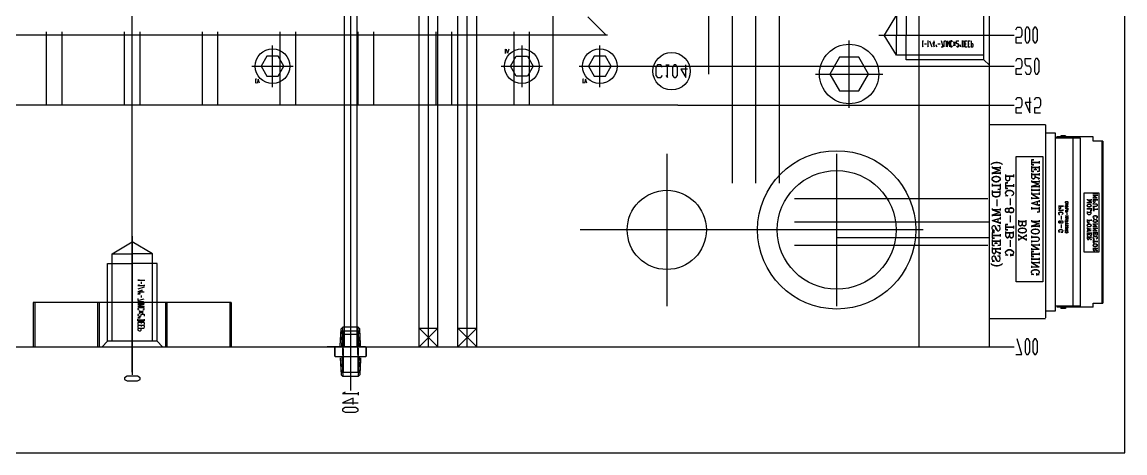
# Model space of a CAD drawing. Header units: millimetres. Extents: x -1 to 1014, y -756 to 757.
# Drawn here: x 823.9 to 1014, y 11.3 to 85.5 of the extents above; entities that cross this region are included whole.
import ezdxf

# ---------------------------------------------------------------- set-up
doc = ezdxf.new("R2010")
doc.units = ezdxf.units.MM

# ---------------------------------------------------------------- blocks, each defined once
blk = doc.blocks.new('blockName2')
for points in [[(10.0392, 11.2879), (1013.96, 11.2879), (1013.96, 756.712), (10.0392, 756.712), (10.0392, 11.2879)], [(842.887, 25.2121), (842.887, 409.935)], [(893.914, 29.578), (893.914, 405.569)], [(895.526, 29.578), (895.526, 405.569)], [(900.629, 29.578), (900.629, 405.569)], [(902.24, 29.578), (902.24, 405.569)], [(978.512, 29.578), (978.512, 405.569)], [(990.598, 29.578), (990.598, 405.569)], [(950.313, 316.271), (950.313, 57.7773)], [(954.342, 316.271), (954.342, 57.7773)], [(942.256, 76.5769), (942.256, 204.145)], [(880.486, 133.174), (880.486, 29.578)], [(892.303, 29.578), (892.303, 128.679)], [(899.017, 29.578), (899.017, 112.565)], [(946.285, 105.448), (946.285, 57.7773)], [(879.412, 103.702), (879.412, 29.578)], [(881.56, 103.702), (881.56, 29.578)], [(915.347, 88.5387), (915.347, 71.2056)], [(989.659, 87.5558), (976.23, 87.5558), (976.23, 83.291)], [(989.658, 79.0276), (989.658, 87.5545)], [(924.552, 83.2908), (921.404, 86.4393)], [(977.142, 86.7757), (974.567, 86.7757), (972.494, 83.291)], [(974.567, 86.7757), (974.567, 83.291)], [(828.116, 71.2056), (828.116, 83.8282)], [(830.802, 71.2056), (830.802, 83.8282)], [(841.544, 71.2056), (841.544, 83.8282)], [(844.23, 71.2056), (844.23, 83.8282)], [(854.973, 71.2056), (854.973, 83.8282)], [(857.658, 71.2056), (857.658, 83.8282)], [(868.401, 71.2056), (868.401, 83.8282)], [(871.086, 71.2056), (871.086, 83.8282)], [(881.829, 71.2056), (881.829, 83.8282)], [(884.515, 71.2056), (884.515, 83.8282)], [(895.257, 71.2056), (895.257, 83.8282)], [(897.943, 71.2056), (897.943, 83.8282)], [(908.686, 71.2056), (908.686, 83.8282)], [(911.371, 71.2056), (911.371, 83.8282)], [(995.137, 84.1862), (995.406, 84.6338), (995.943, 84.6338), (996.211, 84.1862), (996.211, 83.291), (995.943, 82.8434), (995.137, 82.8434), (995.137, 81.9482), (996.211, 81.9482)], [(997.017, 84.6338), (996.749, 84.1862), (996.749, 82.3958), (997.017, 81.9482), (997.286, 81.9482), (997.554, 82.3958), (997.554, 84.1862), (997.286, 84.6338), (997.017, 84.6338)], [(998.36, 84.6338), (998.091, 84.1862), (998.091, 82.3958), (998.36, 81.9482), (998.629, 81.9482), (998.897, 82.3958), (998.897, 84.1862), (998.629, 84.6338), (998.36, 84.6338)], [(924.799, 83.291), (760.975, 83.291)], [(966.427, 70.7786), (966.427, 82.3752)], [(971.542, 83.291), (992.299, 83.291)], [(977.142, 79.8064), (974.567, 79.8064), (972.494, 83.291)], [(974.567, 79.8064), (974.567, 83.291)], [(989.659, 79.0262), (976.23, 79.0262), (976.23, 83.291)], [(979.051, 81.4137), (979.14, 81.2346), (979.14, 82.3089)], [(979.051, 82.3089), (979.23, 82.3089)], [(979.409, 81.7718), (979.767, 81.7718)], [(979.946, 81.4137), (980.035, 81.2346), (980.035, 82.3089)], [(979.946, 82.3089), (980.125, 82.3089)], [(980.304, 82.3089), (980.662, 81.2346)], [(981.199, 81.9508), (980.841, 81.9508), (981.11, 81.2346), (981.11, 82.3089)], [(981.736, 81.7718), (982.094, 81.7718)], [(982.274, 81.2346), (982.632, 81.2346), (982.363, 82.3089)], [(982.811, 81.2346), (982.811, 82.1299), (982.9, 82.3089), (983.079, 82.3089), (983.169, 82.1299), (983.169, 81.2346)], [(983.348, 82.3089), (983.348, 81.2346), (983.706, 82.3089), (983.706, 81.2346)], [(984.243, 82.1299), (984.153, 82.3089), (983.974, 82.3089), (983.885, 82.1299), (983.885, 81.4137), (983.974, 81.2346), (984.153, 81.2346), (984.243, 81.4137)], [(984.78, 81.4137), (984.422, 82.1299)], [(984.422, 81.4137), (984.78, 82.1299)], [(984.78, 81.7718), (984.422, 81.7718)], [(984.601, 82.1299), (984.601, 81.4137)], [(984.959, 81.4137), (985.049, 81.2346), (985.228, 81.2346), (985.317, 81.4137), (985.317, 81.5927), (985.228, 81.7718), (985.049, 81.7718), (984.959, 81.9508), (984.959, 82.3089), (985.317, 82.3089)], [(985.854, 82.3089), (986.123, 82.3089), (986.212, 82.1299), (986.212, 81.4137), (986.123, 81.2346), (985.854, 81.2346)], [(985.944, 81.2346), (985.944, 82.3089)], [(986.392, 82.3089), (986.392, 81.2346), (986.75, 81.2346)], [(986.392, 82.3089), (986.75, 82.3089)], [(986.392, 81.7718), (986.571, 81.7718)], [(986.929, 82.3089), (986.929, 81.2346), (987.287, 81.2346)], [(986.929, 82.3089), (987.287, 82.3089)], [(986.929, 81.7718), (987.108, 81.7718)], [(987.466, 82.3089), (987.466, 81.2346), (987.734, 81.2346), (987.824, 81.4137), (987.824, 81.5927), (987.734, 81.7718), (987.466, 81.7718)], [(992.299, 83.291), (994.869, 83.291)], [(867.058, 74.3384), (867.058, 81.501)], [(907.242, 80.1691), (907.108, 80.1691)], [(907.242, 80.7286), (907.175, 80.8405), (907.175, 80.1691)], [(907.779, 80.8405), (907.578, 80.1691), (907.376, 80.8405)], [(910.028, 81.501), (910.028, 74.3384)], [(923.457, 74.3384), (923.457, 81.501)], [(981.378, 81.5927), (981.468, 81.2346)], [(981.557, 81.2346), (981.468, 81.5927)], [(985.496, 81.5927), (985.586, 81.2346)], [(985.675, 81.2346), (985.586, 81.5927)], [(868.043, 76.2143), (869.027, 77.9197), (868.043, 79.6251), (866.073, 79.6251), (865.089, 77.9197), (866.073, 76.2143), (868.043, 76.2143)], [(911.013, 79.6251), (911.998, 77.9197), (911.013, 76.2143), (909.044, 76.2143), (908.059, 77.9197), (909.044, 79.6251), (911.013, 79.6251)], [(924.441, 76.2143), (925.426, 77.9197), (924.441, 79.6251), (922.472, 79.6251), (921.487, 77.9197), (922.472, 76.2143), (924.441, 76.2143)], [(934.252, 77.7739), (933.966, 78.132), (933.393, 78.132), (933.106, 77.7739), (933.106, 76.3415), (933.393, 75.9834), (933.966, 75.9834), (934.252, 76.3415)], [(934.825, 76.3415), (935.111, 75.9834), (935.111, 78.132)], [(934.825, 78.132), (935.398, 78.132)], [(936.257, 78.132), (935.971, 77.7739), (935.971, 76.3415), (936.257, 75.9834), (936.544, 75.9834), (936.83, 76.3415), (936.83, 77.7739), (936.544, 78.132), (936.257, 78.132)], [(938.549, 77.4158), (937.403, 77.4158), (938.263, 75.9834), (938.263, 78.132)], [(968.101, 73.6777), (969.775, 76.5769), (968.101, 79.4761), (964.753, 79.4761), (963.079, 76.5769), (964.753, 73.6777), (968.101, 73.6777)], [(989.658, 79.8064), (977.142, 79.8064)], [(989.658, 79.0276), (990.598, 78.0876)], [(995.137, 78.8149), (995.406, 79.2625), (995.943, 79.2625), (996.211, 78.8149), (996.211, 77.9197), (995.943, 77.4721), (995.137, 77.4721), (995.137, 76.5769), (996.211, 76.5769)], [(996.749, 77.0245), (997.017, 76.5769), (997.554, 76.5769), (997.823, 77.0245), (997.823, 77.4721), (997.554, 77.9197), (997.017, 77.9197), (996.749, 78.3673), (996.749, 79.2625), (997.823, 79.2625)], [(998.629, 79.2625), (998.36, 78.8149), (998.36, 77.0245), (998.629, 76.5769), (998.897, 76.5769), (999.166, 77.0245), (999.166, 78.8149), (998.897, 79.2625), (998.629, 79.2625)], [(863.477, 77.9197), (870.639, 77.9197)], [(906.447, 77.9197), (913.61, 77.9197)], [(919.875, 77.9197), (927.038, 77.9197)], [(927.038, 77.9197), (994.869, 77.9197)], [(960.629, 76.5769), (972.225, 76.5769)], [(864.271, 75.6704), (864.137, 75.6704)], [(864.271, 75.1108), (864.204, 74.9989), (864.204, 75.6704)], [(864.809, 74.9989), (864.607, 75.6704), (864.406, 74.9989)], [(920.67, 75.6704), (920.536, 75.6704)], [(920.67, 75.1108), (920.603, 74.9989), (920.603, 75.6704)], [(921.207, 74.9989), (921.006, 75.6704), (920.804, 74.9989)], [(995.137, 72.1008), (995.406, 72.5484), (995.943, 72.5484), (996.211, 72.1008), (996.211, 71.2056), (995.943, 70.758), (995.137, 70.758), (995.137, 69.8628), (996.211, 69.8628)], [(997.823, 71.6532), (996.749, 71.6532), (997.554, 69.8628), (997.554, 72.5484)], [(998.36, 72.1008), (998.629, 72.5484), (999.166, 72.5484), (999.434, 72.1008), (999.434, 71.2056), (999.166, 70.758), (998.36, 70.758), (998.36, 69.8628), (999.434, 69.8628)], [(936.885, 71.2056), (748.889, 71.2056)], [(936.885, 71.2056), (994.869, 71.2056)], [(1000.28, 67.8188), (990.598, 67.8188)], [(1000.28, 67.8188), (1000.28, 34.589)], [(1001.99, 66.3776), (1000.28, 66.3776)], [(1001.99, 35.7488), (1001.99, 66.3776)], [(1006.3, 65.5249), (1001.99, 65.5249)], [(1008.46, 65.7381), (1002.25, 65.7381)], [(1002.25, 65.5249), (1002.25, 65.7381)], [(1002.89, 65.9513), (1002.89, 65.7381)], [(1003.74, 65.9513), (1002.89, 65.9513)], [(1003.74, 65.9513), (1003.74, 65.7381)], [(1005.02, 36.6015), (1005.02, 65.5249)], [(1006.3, 36.3883), (1006.3, 65.5249)], [(1008.46, 65.0133), (1008.46, 65.7381)], [(1010.16, 65.0133), (1008.46, 65.0133)], [(1009.95, 65.0133), (1009.95, 37.1131)], [(1010.16, 65.0133), (1010.16, 37.1131)], [(935.005, 62.8487), (935.005, 36.5921)], [(964.279, 62.8487), (964.279, 36.5921)], [(990.84, 60.9663), (990.968, 61.0942), (991.16, 61.2221), (991.416, 61.35), (991.736, 61.4139), (991.991, 61.4139), (992.311, 61.35), (992.567, 61.2221), (992.759, 61.0942), (992.887, 60.9663)], [(990.968, 61.0942), (991.224, 61.2221), (991.416, 61.286), (991.736, 61.35), (991.991, 61.35), (992.311, 61.286), (992.503, 61.2221), (992.759, 61.0942)], [(999.799, 62.3617), (999.799, 40.7885), (995.213, 40.7885), (995.213, 62.3617), (999.799, 62.3617)], [(997.86, 61.7156), (998.244, 61.7732), (997.86, 61.7732), (997.86, 60.9099), (998.244, 60.9099), (997.86, 60.9675)], [(997.86, 61.3703), (999.203, 61.3703)], [(997.86, 61.3128), (999.203, 61.3128)], [(999.203, 61.543), (999.203, 61.1401)], [(991.096, 60.6466), (991.096, 60.3908)], [(991.096, 60.4547), (992.439, 60.4547)], [(991.096, 60.4547), (992.439, 60.0071)], [(991.096, 60.3908), (992.247, 60.0071)], [(991.096, 59.5595), (992.439, 60.0071)], [(991.096, 59.5595), (992.439, 59.5595)], [(991.096, 59.5595), (991.096, 59.3037)], [(991.096, 59.4956), (992.439, 59.4956)], [(991.096, 58.5364), (991.16, 58.7282), (991.288, 58.8561), (991.416, 58.9201), (991.672, 58.984), (991.863, 58.984), (992.119, 58.9201), (992.247, 58.8561), (992.375, 58.7282), (992.439, 58.5364), (992.439, 58.4085), (992.375, 58.2167), (992.247, 58.0888), (992.119, 58.0249), (991.863, 57.9609), (991.672, 57.9609), (991.416, 58.0249), (991.288, 58.0888), (991.16, 58.2167), (991.096, 58.4085), (991.096, 58.5364), (991.16, 58.6643), (991.288, 58.7922), (991.416, 58.8561), (991.672, 58.9201), (991.863, 58.9201), (992.119, 58.8561), (992.247, 58.7922), (992.375, 58.6643), (992.439, 58.5364)], [(992.439, 60.6466), (992.439, 60.2629)], [(992.439, 59.7513), (992.439, 59.3037)], [(993.399, 59.2412), (993.399, 58.4739), (993.463, 58.2821), (993.527, 58.2181), (993.655, 58.1542), (993.847, 58.1542), (993.975, 58.2181), (994.039, 58.2821), (994.103, 58.4739), (994.103, 58.9855)], [(993.399, 59.0494), (994.742, 59.0494)], [(993.399, 58.9855), (994.742, 58.9855)], [(994.742, 59.2412), (994.742, 58.7936)], [(997.86, 60.6797), (997.86, 59.7589), (998.244, 59.7589), (997.86, 59.8165)], [(997.86, 60.5071), (999.203, 60.5071)], [(997.86, 60.4495), (999.203, 60.4495)], [(997.86, 59.4712), (997.86, 58.7806), (997.924, 58.608), (997.988, 58.5504), (998.116, 58.4929), (998.244, 58.4929), (998.372, 58.5504), (998.436, 58.608), (998.5, 58.7806), (998.5, 59.241)], [(997.86, 59.2986), (999.203, 59.2986)], [(997.86, 59.241), (999.203, 59.241)], [(998.244, 60.1042), (998.756, 60.1042)], [(998.5, 60.4495), (998.5, 60.1042)], [(998.5, 58.9533), (998.564, 58.8382), (998.628, 58.7806), (999.075, 58.608), (999.139, 58.5504), (999.139, 58.4929), (999.075, 58.4353)], [(999.203, 60.6797), (999.203, 59.7589), (998.82, 59.7589), (999.203, 59.8165)], [(999.203, 59.4712), (999.203, 59.0684)], [(992.439, 58.4085), (992.375, 58.2806), (992.247, 58.1527), (992.119, 58.0888), (991.863, 58.0249), (991.672, 58.0249), (991.416, 58.0888), (991.288, 58.1527), (991.16, 58.2806), (991.096, 58.4085)], [(991.096, 57.6412), (991.096, 57.1936)], [(991.096, 57.4494), (992.439, 57.4494)], [(991.096, 57.3854), (992.439, 57.3854)], [(992.439, 57.6412), (992.439, 56.682), (992.055, 56.682), (992.439, 56.746)], [(993.399, 58.4739), (993.463, 58.346), (993.527, 58.2821), (993.655, 58.2181), (993.847, 58.2181), (993.975, 58.2821), (994.039, 58.346), (994.103, 58.4739)], [(993.399, 57.7705), (993.783, 57.8345), (993.399, 57.8345), (993.399, 56.8753), (993.783, 56.8753), (993.399, 56.9392)], [(993.399, 57.3869), (994.742, 57.3869)], [(993.399, 57.3229), (994.742, 57.3229)], [(994.742, 57.5787), (994.742, 57.1311)], [(997.86, 58.7806), (997.924, 58.6655), (997.988, 58.608), (998.116, 58.5504), (998.244, 58.5504), (998.372, 58.608), (998.436, 58.6655), (998.5, 58.7806)], [(997.86, 58.2051), (997.86, 57.9749)], [(997.86, 58.0325), (999.203, 58.0325)], [(997.86, 58.0325), (999.203, 57.6296)], [(997.86, 57.9749), (999.011, 57.6296)], [(997.86, 57.2268), (999.203, 57.6296)], [(997.86, 57.2268), (999.203, 57.2268)], [(997.86, 57.2268), (997.86, 56.9966)], [(997.86, 57.1692), (999.203, 57.1692)], [(998.564, 58.8382), (998.692, 58.7806), (999.139, 58.6655), (999.203, 58.608), (999.203, 58.4929), (999.075, 58.4353), (999.011, 58.4353)], [(999.203, 58.2051), (999.203, 57.8598)], [(999.203, 57.3994), (999.203, 56.9966)], [(991.096, 56.4902), (991.096, 55.8508), (991.16, 55.6589), (991.288, 55.531), (991.416, 55.4671), (991.608, 55.4032), (991.927, 55.4032), (992.119, 55.4671), (992.247, 55.531), (992.375, 55.6589), (992.439, 55.8508), (992.439, 56.4902)], [(991.096, 56.2984), (992.439, 56.2984)], [(991.096, 56.2344), (992.439, 56.2344)], [(991.096, 55.8508), (991.16, 55.7229), (991.288, 55.595), (991.416, 55.531), (991.608, 55.4671), (991.927, 55.4671), (992.119, 55.531), (992.247, 55.595), (992.375, 55.7229), (992.439, 55.8508)], [(993.591, 55.6604), (993.783, 55.5964), (993.399, 55.5964), (993.591, 55.6604), (993.463, 55.7883), (993.399, 55.9801), (993.399, 56.108), (993.463, 56.2998), (993.591, 56.4277), (993.719, 56.4916), (993.911, 56.5556), (994.23, 56.5556), (994.422, 56.4916), (994.55, 56.4277), (994.678, 56.2998), (994.742, 56.108), (994.742, 55.9801), (994.678, 55.7883), (994.55, 55.6604), (994.422, 55.5964)], [(993.399, 56.108), (993.463, 56.2359), (993.591, 56.3637), (993.719, 56.4277), (993.911, 56.4916), (994.23, 56.4916), (994.422, 56.4277), (994.55, 56.3637), (994.678, 56.2359), (994.742, 56.108)], [(994.167, 55.1488), (994.167, 53.9978)], [(997.86, 56.7664), (997.86, 56.3635)], [(997.86, 56.5937), (999.203, 56.5937)], [(997.86, 56.5362), (999.203, 56.5362)], [(997.86, 56.1333), (997.86, 55.9031)], [(997.86, 55.9607), (999.203, 55.9607)], [(997.86, 55.9031), (999.075, 55.2125)], [(997.86, 55.3852), (997.86, 55.0399)], [(997.86, 55.2125), (999.203, 55.2125)], [(997.988, 55.9031), (999.203, 55.2125)], [(999.203, 56.7664), (999.203, 56.3635)], [(999.203, 56.1333), (999.203, 55.788)], [(1009.46, 56.1306), (1009.46, 45.9092), (1006.94, 45.9092), (1006.94, 56.1306), (1009.46, 56.1306)], [(1008.5, 56.1301), (1008.5, 55.9027)], [(1008.5, 56.0326), (1009.18, 56.0326)], [(1008.5, 56.0001), (1009.18, 56.0001)], [(1008.5, 55.7728), (1008.5, 55.6428)], [(1008.5, 55.6753), (1009.18, 55.6753)], [(1008.5, 55.6428), (1009.11, 55.253)], [(1008.5, 55.3505), (1008.5, 55.1556)], [(1008.5, 55.253), (1009.18, 55.253)], [(1008.56, 55.6428), (1009.18, 55.253)], [(1009.18, 56.1301), (1009.18, 55.9027)], [(1009.18, 55.7728), (1009.18, 55.5779)], [(990.329, 55.0917), (957.027, 55.0917)], [(991.096, 53.4209), (991.096, 53.1651)], [(991.096, 53.2291), (992.439, 53.2291)], [(991.096, 53.2291), (992.439, 52.7814)], [(991.863, 54.9555), (991.863, 53.8045)], [(992.439, 53.4209), (992.439, 53.0372)], [(993.399, 53.2305), (993.463, 53.4223), (993.591, 53.4863), (993.783, 53.4863), (993.911, 53.4223), (993.975, 53.2305), (993.975, 52.9747), (993.911, 52.7829), (993.783, 52.7189), (993.591, 52.7189), (993.463, 52.7829), (993.399, 52.9747), (993.399, 53.2305), (993.463, 53.3584), (993.591, 53.4223), (993.783, 53.4223), (993.911, 53.3584), (993.975, 53.2305)], [(993.975, 53.2305), (994.039, 53.4223), (994.103, 53.4863), (994.23, 53.5502), (994.486, 53.5502), (994.614, 53.4863), (994.678, 53.4223), (994.742, 53.2305), (994.742, 52.9747), (994.678, 52.7829), (994.614, 52.7189), (994.486, 52.655), (994.23, 52.655), (994.103, 52.7189), (994.039, 52.7829), (993.975, 52.9747)], [(993.975, 53.2305), (994.039, 53.3584), (994.103, 53.4223), (994.23, 53.4863), (994.486, 53.4863), (994.614, 53.4223), (994.678, 53.3584), (994.742, 53.2305)], [(997.86, 54.3493), (999.203, 54.7521)], [(997.86, 54.3493), (999.203, 53.9464)], [(997.86, 53.6587), (997.86, 53.2558)], [(997.86, 53.486), (999.203, 53.486)], [(997.86, 53.4285), (999.203, 53.4285)], [(998.052, 54.3493), (999.203, 54.004)], [(998.82, 54.637), (998.82, 54.1191)], [(999.203, 53.6587), (999.203, 52.7954), (998.82, 52.7954), (999.203, 52.853)], [(999.203, 54.8672), (999.203, 54.5219)], [(999.203, 54.1766), (999.203, 53.8313)], [(1002.56, 53.9389), (1002.56, 53.5491), (1002.59, 53.4517), (1002.63, 53.4192), (1002.69, 53.3867), (1002.79, 53.3867), (1002.85, 53.4192), (1002.89, 53.4517), (1002.92, 53.5491), (1002.92, 53.809)], [(1002.56, 53.8415), (1003.24, 53.8415)], [(1002.56, 53.809), (1003.24, 53.809)], [(1002.56, 53.5491), (1002.59, 53.4842), (1002.63, 53.4517), (1002.69, 53.4192), (1002.79, 53.4192), (1002.85, 53.4517), (1002.89, 53.4842), (1002.92, 53.5491)], [(1002.56, 53.2243), (1002.56, 52.9969)], [(1003.24, 53.9389), (1003.24, 53.7116)], [(1003.24, 53.2243), (1003.24, 52.9969)], [(1003.61, 54.4734), (1003.65, 54.5118), (1003.7, 54.5502), (1003.78, 54.5885), (1003.88, 54.6077), (1003.95, 54.6077), (1004.05, 54.5885), (1004.13, 54.5502), (1004.18, 54.5118), (1004.22, 54.4734)], [(1003.65, 54.5118), (1003.72, 54.5502), (1003.78, 54.5694), (1003.88, 54.5885), (1003.95, 54.5885), (1004.05, 54.5694), (1004.11, 54.5502), (1004.18, 54.5118)], [(1003.69, 54.3775), (1003.69, 54.3008)], [(1003.69, 54.32), (1004.09, 54.32)], [(1003.69, 54.32), (1004.09, 54.1857)], [(1003.69, 54.3008), (1004.03, 54.1857)], [(1003.69, 54.0514), (1004.09, 54.1857)], [(1003.69, 54.0514), (1004.09, 54.0514)], [(1003.69, 54.0514), (1003.69, 53.9747)], [(1003.69, 54.0322), (1004.09, 54.0322)], [(1003.69, 53.7445), (1003.7, 53.802), (1003.74, 53.8404), (1003.78, 53.8596), (1003.86, 53.8788), (1003.92, 53.8788), (1003.99, 53.8596), (1004.03, 53.8404), (1004.07, 53.802), (1004.09, 53.7445), (1004.09, 53.7061), (1004.07, 53.6486), (1004.03, 53.6102), (1003.99, 53.591), (1003.92, 53.5718), (1003.86, 53.5718), (1003.78, 53.591), (1003.74, 53.6102), (1003.7, 53.6486), (1003.69, 53.7061), (1003.69, 53.7445), (1003.7, 53.7828), (1003.74, 53.8212), (1003.78, 53.8404), (1003.86, 53.8596), (1003.92, 53.8596), (1003.99, 53.8404), (1004.03, 53.8212), (1004.07, 53.7828), (1004.09, 53.7445)], [(1004.09, 53.7061), (1004.07, 53.6677), (1004.03, 53.6294), (1003.99, 53.6102), (1003.92, 53.591), (1003.86, 53.591), (1003.78, 53.6102), (1003.74, 53.6294), (1003.7, 53.6677), (1003.69, 53.7061)], [(1003.69, 53.4759), (1003.69, 53.3416)], [(1003.69, 53.4184), (1004.09, 53.4184)], [(1003.69, 53.3992), (1004.09, 53.3992)], [(1004.09, 53.4759), (1004.09, 53.1882), (1003.97, 53.1882), (1004.09, 53.2074)], [(1004.09, 54.3775), (1004.09, 54.2624)], [(1004.09, 54.109), (1004.09, 53.9747)], [(1007.46, 55.0083), (1007.46, 54.8784)], [(1007.46, 54.9109), (1008.14, 54.9109)], [(1007.46, 54.9109), (1008.14, 54.6835)], [(1007.46, 54.8784), (1008.04, 54.6835)], [(1007.46, 54.4561), (1008.14, 54.6835)], [(1007.46, 54.4561), (1008.14, 54.4561)], [(1007.46, 54.4561), (1007.46, 54.3262)], [(1007.46, 54.4236), (1008.14, 54.4236)], [(1007.46, 53.9364), (1007.49, 54.0338), (1007.56, 54.0988), (1007.62, 54.1313), (1007.75, 54.1637), (1007.85, 54.1637), (1007.98, 54.1313), (1008.04, 54.0988), (1008.11, 54.0338), (1008.14, 53.9364), (1008.14, 53.8714), (1008.11, 53.7739), (1008.04, 53.709), (1007.98, 53.6765), (1007.85, 53.644), (1007.75, 53.644), (1007.62, 53.6765), (1007.56, 53.709), (1007.49, 53.7739), (1007.46, 53.8714), (1007.46, 53.9364), (1007.49, 54.0013), (1007.56, 54.0663), (1007.62, 54.0988), (1007.75, 54.1313), (1007.85, 54.1313), (1007.98, 54.0988), (1008.04, 54.0663), (1008.11, 54.0013), (1008.14, 53.9364)], [(1008.14, 53.8714), (1008.11, 53.8064), (1008.04, 53.7415), (1007.98, 53.709), (1007.85, 53.6765), (1007.75, 53.6765), (1007.62, 53.709), (1007.56, 53.7415), (1007.49, 53.8064), (1007.46, 53.8714)], [(1007.46, 53.4816), (1007.46, 53.2542)], [(1007.46, 53.3841), (1008.14, 53.3841)], [(1007.46, 53.3517), (1008.14, 53.3517)], [(1008.14, 53.4816), (1008.14, 52.9943), (1007.95, 52.9943), (1008.14, 53.0268)], [(1008.14, 55.0083), (1008.14, 54.8134)], [(1008.14, 54.5536), (1008.14, 54.3262)], [(1008.5, 55.0256), (1008.5, 54.6358), (1008.53, 54.5384), (1008.56, 54.5059), (1008.63, 54.4734), (1008.72, 54.4734), (1008.79, 54.5059), (1008.82, 54.5384), (1008.85, 54.6358), (1008.85, 54.8957)], [(1008.5, 54.9282), (1009.18, 54.9282)], [(1008.5, 54.8957), (1009.18, 54.8957)], [(1008.5, 54.6358), (1008.53, 54.5709), (1008.56, 54.5384), (1008.63, 54.5059), (1008.72, 54.5059), (1008.79, 54.5384), (1008.82, 54.5709), (1008.85, 54.6358)], [(1008.5, 54.311), (1008.5, 54.0836)], [(1008.5, 54.2135), (1008.98, 54.2135), (1009.08, 54.1811), (1009.15, 54.1161), (1009.18, 54.0186), (1009.18, 53.9537), (1009.15, 53.8562), (1009.08, 53.7913), (1008.98, 53.7588), (1008.5, 53.7588)], [(1008.5, 54.1811), (1008.98, 54.1811), (1009.08, 54.1486), (1009.15, 54.0836), (1009.18, 54.0186)], [(1008.5, 53.8562), (1008.5, 53.6613)], [(1008.5, 53.4989), (1008.69, 53.5314), (1008.5, 53.5314), (1008.5, 53.0441), (1008.69, 53.0441), (1008.5, 53.0766)], [(1008.5, 53.304), (1009.18, 53.304)], [(1008.5, 53.2715), (1009.18, 53.2715)], [(1009.18, 55.0256), (1009.18, 54.7982)], [(1009.18, 53.4015), (1009.18, 53.1741)], [(991.096, 53.1651), (992.247, 52.7814)], [(991.096, 52.3338), (992.439, 52.7814)], [(991.096, 52.3338), (992.439, 52.3338)], [(991.096, 52.3338), (991.096, 52.0781)], [(991.096, 52.2699), (992.439, 52.2699)], [(991.096, 51.3107), (992.439, 51.7583)], [(992.055, 51.6305), (992.055, 51.055)], [(992.439, 52.5257), (992.439, 52.0781)], [(992.439, 51.8862), (992.439, 51.5026)], [(993.975, 52.9747), (993.911, 52.8468), (993.783, 52.7829), (993.591, 52.7829), (993.463, 52.8468), (993.399, 52.9747)], [(994.742, 52.9747), (994.678, 52.8468), (994.614, 52.7829), (994.486, 52.7189), (994.23, 52.7189), (994.103, 52.7829), (994.039, 52.8468), (993.975, 52.9747)], [(994.167, 52.2074), (994.167, 51.0564)], [(995.62, 51.4062), (995.62, 50.7156), (995.683, 50.543), (995.747, 50.4854), (995.875, 50.4279), (996.003, 50.4279), (996.131, 50.4854), (996.195, 50.543), (996.259, 50.7156)], [(996.259, 51.176), (996.259, 50.7156), (996.323, 50.543), (996.387, 50.4854), (996.515, 50.4279), (996.707, 50.4279), (996.834, 50.4854), (996.898, 50.543), (996.962, 50.7156), (996.962, 51.4062)], [(997.86, 51.4142), (997.86, 51.184)], [(999.203, 51.4142), (999.203, 51.069)], [(1002.56, 53.1268), (1003.24, 53.1268)], [(1002.56, 53.0944), (1003.24, 53.0944)], [(1002.66, 52.3797), (1002.76, 52.3472), (1002.56, 52.3472), (1002.66, 52.3797), (1002.59, 52.4447), (1002.56, 52.5421), (1002.56, 52.6071), (1002.59, 52.7046), (1002.66, 52.7695), (1002.72, 52.802), (1002.82, 52.8345), (1002.98, 52.8345), (1003.08, 52.802), (1003.14, 52.7695), (1003.21, 52.7046), (1003.24, 52.6071), (1003.24, 52.5421), (1003.21, 52.4447), (1003.14, 52.3797), (1003.08, 52.3472)], [(1002.56, 52.6071), (1002.59, 52.6721), (1002.66, 52.737), (1002.72, 52.7695), (1002.82, 52.802), (1002.98, 52.802), (1003.08, 52.7695), (1003.14, 52.737), (1003.21, 52.6721), (1003.24, 52.6071)], [(1002.95, 52.1199), (1002.95, 51.5352)], [(1003.69, 53.1306), (1003.69, 52.9388), (1003.7, 52.8812), (1003.74, 52.8429), (1003.78, 52.8237), (1003.84, 52.8045), (1003.93, 52.8045), (1003.99, 52.8237), (1004.03, 52.8429), (1004.07, 52.8812), (1004.09, 52.9388), (1004.09, 53.1306)], [(1003.69, 53.0731), (1004.09, 53.0731)], [(1003.69, 53.0539), (1004.09, 53.0539)], [(1003.69, 52.9388), (1003.7, 52.9004), (1003.74, 52.8621), (1003.78, 52.8429), (1003.84, 52.8237), (1003.93, 52.8237), (1003.99, 52.8429), (1004.03, 52.8621), (1004.07, 52.9004), (1004.09, 52.9388)], [(1003.69, 52.2098), (1003.69, 52.1331)], [(1003.69, 52.1523), (1004.09, 52.1523)], [(1003.69, 52.1523), (1004.09, 52.018)], [(1003.69, 52.1331), (1004.03, 52.018)], [(1003.69, 51.8837), (1004.09, 52.018)], [(1003.69, 51.8837), (1004.09, 51.8837)], [(1003.69, 51.8837), (1003.69, 51.807)], [(1003.69, 51.8645), (1004.09, 51.8645)], [(1003.69, 51.5768), (1004.09, 51.7111)], [(1003.69, 51.5768), (1004.09, 51.4425)], [(1003.74, 51.078), (1003.69, 51.0588), (1003.8, 51.0588), (1003.74, 51.078), (1003.7, 51.1164), (1003.69, 51.1739), (1003.69, 51.2315), (1003.7, 51.289), (1003.74, 51.3274), (1003.78, 51.3274), (1003.82, 51.3082), (1003.84, 51.289), (1003.86, 51.2507), (1003.9, 51.1356), (1003.92, 51.0972), (1003.95, 51.0588)], [(1003.74, 51.5768), (1004.09, 51.4617)], [(1003.78, 51.3274), (1003.82, 51.289), (1003.84, 51.2507), (1003.88, 51.1356), (1003.9, 51.0972), (1003.92, 51.078), (1003.95, 51.0588), (1004.03, 51.0588), (1004.07, 51.0972), (1004.09, 51.1547), (1004.09, 51.2123), (1004.07, 51.2698), (1004.03, 51.3082), (1003.97, 51.3274), (1004.09, 51.3274), (1004.03, 51.3082)], [(1003.92, 52.6702), (1003.92, 52.3249)], [(1003.97, 51.6727), (1003.97, 51.5)], [(1004.09, 52.2098), (1004.09, 52.0947)], [(1004.09, 51.9413), (1004.09, 51.807)], [(1004.09, 51.7494), (1004.09, 51.6343)], [(1004.09, 51.5192), (1004.09, 51.4041)], [(1007.46, 52.8969), (1007.46, 52.5721), (1007.49, 52.4746), (1007.56, 52.4096), (1007.62, 52.3772), (1007.72, 52.3447), (1007.88, 52.3447), (1007.98, 52.3772), (1008.04, 52.4096), (1008.11, 52.4746), (1008.14, 52.5721), (1008.14, 52.8969)], [(1007.46, 52.7994), (1008.14, 52.7994)], [(1007.46, 52.767), (1008.14, 52.767)], [(1007.46, 52.5721), (1007.49, 52.5071), (1007.56, 52.4421), (1007.62, 52.4096), (1007.72, 52.3772), (1007.88, 52.3772), (1007.98, 52.4096), (1008.04, 52.4421), (1008.11, 52.5071), (1008.14, 52.5721)], [(1007.46, 51.5001), (1007.46, 51.1103), (1007.49, 51.0128), (1007.52, 50.9804), (1007.59, 50.9479), (1007.69, 50.9479), (1007.75, 50.9804), (1007.78, 51.0128), (1007.82, 51.1103), (1007.82, 51.3702)], [(1007.46, 51.4026), (1008.14, 51.4026)], [(1007.46, 51.3702), (1008.14, 51.3702)], [(1008.14, 51.5001), (1008.14, 51.2727)], [(1008.59, 51.7448), (1008.69, 51.7123), (1008.5, 51.7123), (1008.59, 51.7448), (1008.53, 51.8098), (1008.5, 51.9072), (1008.5, 51.9722), (1008.53, 52.0696), (1008.59, 52.1346), (1008.66, 52.1671), (1008.76, 52.1996), (1008.92, 52.1996), (1009.02, 52.1671), (1009.08, 52.1346), (1009.15, 52.0696), (1009.18, 51.9722), (1009.18, 51.9072), (1009.15, 51.8098), (1009.08, 51.7448), (1009.02, 51.7123)], [(1008.5, 51.9722), (1008.53, 52.0371), (1008.59, 52.1021), (1008.66, 52.1346), (1008.76, 52.1671), (1008.92, 52.1671), (1009.02, 52.1346), (1009.08, 52.1021), (1009.15, 52.0371), (1009.18, 51.9722)], [(1008.5, 51.29), (1008.53, 51.3875), (1008.59, 51.4524), (1008.66, 51.4849), (1008.79, 51.5174), (1008.89, 51.5174), (1009.02, 51.4849), (1009.08, 51.4524), (1009.15, 51.3875), (1009.18, 51.29), (1009.18, 51.2251), (1009.15, 51.1276), (1009.08, 51.0626), (1009.02, 51.0302), (1008.89, 50.9977), (1008.79, 50.9977), (1008.66, 51.0302), (1008.59, 51.0626), (1008.53, 51.1276), (1008.5, 51.2251), (1008.5, 51.29), (1008.53, 51.355), (1008.59, 51.42), (1008.66, 51.4524), (1008.79, 51.4849), (1008.89, 51.4849), (1009.02, 51.4524), (1009.08, 51.42), (1009.15, 51.355), (1009.18, 51.29)], [(949.91, 49.7204), (920.1, 49.7204)], [(979.184, 49.7204), (949.373, 49.7204)], [(990.598, 51.0632), (957.027, 51.0632)], [(990.598, 51.0632), (964.279, 51.0632)], [(991.096, 51.3107), (992.439, 50.8631)], [(991.288, 49.6482), (991.096, 49.5842), (991.48, 49.5842), (991.288, 49.6482), (991.16, 49.7761), (991.096, 49.9679), (991.096, 50.1597), (991.16, 50.3516), (991.288, 50.4795), (991.416, 50.4795), (991.544, 50.4155), (991.608, 50.3516), (991.672, 50.2237), (991.799, 49.84), (991.863, 49.7121), (991.991, 49.5842)], [(991.288, 51.3107), (992.439, 50.9271)], [(991.416, 50.4795), (991.544, 50.3516), (991.608, 50.2237), (991.736, 49.84), (991.799, 49.7121), (991.863, 49.6482), (991.991, 49.5842), (992.247, 49.5842), (992.375, 49.7121), (992.439, 49.904), (992.439, 50.0958), (992.375, 50.2876), (992.247, 50.4155), (992.055, 50.4795), (992.439, 50.4795), (992.247, 50.4155)], [(992.439, 51.1189), (992.439, 50.7352)], [(993.399, 50.6088), (993.783, 50.6727), (993.399, 50.6727), (993.399, 49.7136), (993.783, 49.7136), (993.399, 49.7775)], [(993.399, 50.2251), (994.742, 50.2251)], [(993.399, 50.1612), (994.742, 50.1612)], [(993.399, 49.4578), (993.399, 48.6905), (993.463, 48.4986), (993.527, 48.4347), (993.655, 48.3707), (993.783, 48.3707), (993.911, 48.4347), (993.975, 48.4986), (994.039, 48.6905)], [(994.039, 49.202), (994.039, 48.6905), (994.103, 48.4986), (994.167, 48.4347), (994.294, 48.3707), (994.486, 48.3707), (994.614, 48.4347), (994.678, 48.4986), (994.742, 48.6905), (994.742, 49.4578)], [(994.742, 50.4169), (994.742, 49.9693)], [(995.62, 51.2336), (996.962, 51.2336)], [(995.62, 51.176), (996.962, 51.176)], [(995.62, 50.7156), (995.683, 50.6005), (995.747, 50.543), (995.875, 50.4854), (996.003, 50.4854), (996.131, 50.543), (996.195, 50.6005), (996.259, 50.7156)], [(995.62, 49.6797), (995.683, 49.8524), (995.811, 49.9675), (995.939, 50.025), (996.195, 50.0826), (996.387, 50.0826), (996.643, 50.025), (996.771, 49.9675), (996.898, 49.8524), (996.962, 49.6797), (996.962, 49.5646), (996.898, 49.392), (996.771, 49.2769), (996.643, 49.2193), (996.387, 49.1618), (996.195, 49.1618), (995.939, 49.2193), (995.811, 49.2769), (995.683, 49.392), (995.62, 49.5646), (995.62, 49.6797), (995.683, 49.7948), (995.811, 49.9099), (995.939, 49.9675), (996.195, 50.025), (996.387, 50.025), (996.643, 49.9675), (996.771, 49.9099), (996.898, 49.7948), (996.962, 49.6797)], [(996.962, 49.5646), (996.898, 49.4495), (996.771, 49.3344), (996.643, 49.2769), (996.387, 49.2193), (996.195, 49.2193), (995.939, 49.2769), (995.811, 49.3344), (995.683, 49.4495), (995.62, 49.5646)], [(996.259, 50.7156), (996.323, 50.6005), (996.387, 50.543), (996.515, 50.4854), (996.707, 50.4854), (996.834, 50.543), (996.898, 50.6005), (996.962, 50.7156)], [(997.86, 51.2416), (999.203, 51.2416)], [(997.86, 51.2416), (999.203, 50.8388)], [(997.86, 51.184), (999.011, 50.8388)], [(997.86, 50.4359), (999.203, 50.8388)], [(997.86, 50.4359), (999.203, 50.4359)], [(997.86, 50.4359), (997.86, 50.2057)], [(997.86, 50.3784), (999.203, 50.3784)], [(997.86, 49.5151), (997.924, 49.6878), (998.052, 49.8029), (998.18, 49.8604), (998.436, 49.918), (998.628, 49.918), (998.884, 49.8604), (999.011, 49.8029), (999.139, 49.6878), (999.203, 49.5151), (999.203, 49.4), (999.139, 49.2274), (999.011, 49.1123), (998.884, 49.0547), (998.628, 48.9972), (998.436, 48.9972), (998.18, 49.0547), (998.052, 49.1123), (997.924, 49.2274), (997.86, 49.4), (997.86, 49.5151), (997.924, 49.6302), (998.052, 49.7453), (998.18, 49.8029), (998.436, 49.8604), (998.628, 49.8604), (998.884, 49.8029), (999.011, 49.7453), (999.139, 49.6302), (999.203, 49.5151)], [(999.203, 50.6086), (999.203, 50.2057)], [(1002.56, 51.1453), (1002.59, 51.2428), (1002.66, 51.2753), (1002.76, 51.2753), (1002.82, 51.2428), (1002.85, 51.1453), (1002.85, 51.0154), (1002.82, 50.918), (1002.76, 50.8855), (1002.66, 50.8855), (1002.59, 50.918), (1002.56, 51.0154), (1002.56, 51.1453), (1002.59, 51.2103), (1002.66, 51.2428), (1002.76, 51.2428), (1002.82, 51.2103), (1002.85, 51.1453)], [(1002.85, 51.0154), (1002.82, 50.9504), (1002.76, 50.918), (1002.66, 50.918), (1002.59, 50.9504), (1002.56, 51.0154)], [(1002.66, 49.3588), (1002.76, 49.3263), (1002.56, 49.3263), (1002.66, 49.3588), (1002.59, 49.4237), (1002.56, 49.5212), (1002.56, 49.5861), (1002.59, 49.6836), (1002.66, 49.7486), (1002.72, 49.781), (1002.82, 49.8135), (1002.98, 49.8135), (1003.08, 49.781), (1003.14, 49.7486), (1003.21, 49.6836), (1003.24, 49.5861), (1003.24, 49.5212), (1003.21, 49.4237), (1003.14, 49.3588)], [(1002.56, 49.5861), (1002.59, 49.6511), (1002.66, 49.7161), (1002.72, 49.7486), (1002.82, 49.781), (1002.98, 49.781), (1003.08, 49.7486), (1003.14, 49.7161), (1003.21, 49.6511), (1003.24, 49.5861)], [(1002.85, 51.1453), (1002.89, 51.2428), (1002.92, 51.2753), (1002.98, 51.3078), (1003.11, 51.3078), (1003.18, 51.2753), (1003.21, 51.2428), (1003.24, 51.1453), (1003.24, 51.0154), (1003.21, 50.918), (1003.18, 50.8855), (1003.11, 50.853), (1002.98, 50.853), (1002.92, 50.8855), (1002.89, 50.918), (1002.85, 51.0154)], [(1002.85, 51.1453), (1002.89, 51.2103), (1002.92, 51.2428), (1002.98, 51.2753), (1003.11, 51.2753), (1003.18, 51.2428), (1003.21, 51.2103), (1003.24, 51.1453)], [(1003.24, 51.0154), (1003.21, 50.9504), (1003.18, 50.918), (1003.11, 50.8855), (1002.98, 50.8855), (1002.92, 50.918), (1002.89, 50.9504), (1002.85, 51.0154)], [(1002.95, 50.6256), (1002.95, 50.0409)], [(1002.98, 49.4562), (1002.98, 49.2288)], [(1003.69, 50.9437), (1003.8, 50.9629), (1003.69, 50.9629), (1003.69, 50.6752), (1003.8, 50.6752), (1003.69, 50.6943)], [(1003.69, 50.8286), (1004.09, 50.8286)], [(1003.69, 50.8094), (1004.09, 50.8094)], [(1003.69, 50.5984), (1003.69, 50.2915), (1003.8, 50.2915), (1003.69, 50.3107)], [(1003.69, 50.5409), (1004.09, 50.5409)], [(1003.69, 50.5217), (1004.09, 50.5217)], [(1003.69, 50.1956), (1003.69, 49.9654), (1003.7, 49.9078), (1003.72, 49.8887), (1003.76, 49.8695), (1003.8, 49.8695), (1003.84, 49.8887), (1003.86, 49.9078), (1003.88, 49.9654), (1003.88, 50.1189)], [(1003.69, 50.138), (1004.09, 50.138)], [(1003.69, 50.1189), (1004.09, 50.1189)], [(1003.69, 49.9654), (1003.7, 49.927), (1003.72, 49.9078), (1003.76, 49.8887), (1003.8, 49.8887), (1003.84, 49.9078), (1003.86, 49.927), (1003.88, 49.9654)], [(1003.74, 49.505), (1003.69, 49.4858), (1003.8, 49.4858), (1003.74, 49.505), (1003.7, 49.5434), (1003.69, 49.6009), (1003.69, 49.6585), (1003.7, 49.716), (1003.74, 49.7544), (1003.78, 49.7544), (1003.82, 49.7352), (1003.84, 49.716), (1003.86, 49.6776), (1003.9, 49.5625), (1003.92, 49.5242), (1003.95, 49.4858)], [(1003.78, 49.7544), (1003.82, 49.716), (1003.84, 49.6776), (1003.88, 49.5625), (1003.9, 49.5242), (1003.92, 49.505), (1003.95, 49.4858), (1004.03, 49.4858), (1004.07, 49.5242), (1004.09, 49.5817), (1004.09, 49.6393), (1004.07, 49.6968), (1004.03, 49.7352), (1003.97, 49.7544), (1004.09, 49.7544), (1004.03, 49.7352)], [(1003.8, 50.4066), (1003.95, 50.4066)], [(1003.88, 50.5217), (1003.88, 50.4066)], [(1003.88, 50.0229), (1003.9, 49.9846), (1003.92, 49.9654), (1004.05, 49.9078), (1004.07, 49.8887), (1004.07, 49.8695), (1004.05, 49.8503)], [(1003.9, 49.9846), (1003.93, 49.9654), (1004.07, 49.927), (1004.09, 49.9078), (1004.09, 49.8695), (1004.05, 49.8503), (1004.03, 49.8503)], [(1004.09, 50.5984), (1004.09, 50.2915), (1003.97, 50.2915), (1004.09, 50.3107)], [(1004.09, 50.8862), (1004.09, 50.7519)], [(1004.09, 50.1956), (1004.09, 50.0613)], [(1007.46, 51.1103), (1007.49, 51.0453), (1007.52, 51.0128), (1007.59, 50.9804), (1007.69, 50.9804), (1007.75, 51.0128), (1007.78, 51.0453), (1007.82, 51.1103)], [(1007.46, 50.5256), (1007.49, 50.623), (1007.56, 50.688), (1007.62, 50.7205), (1007.75, 50.753), (1007.85, 50.753), (1007.98, 50.7205), (1008.04, 50.688), (1008.11, 50.623), (1008.14, 50.5256), (1008.14, 50.4606), (1008.11, 50.3632), (1008.04, 50.2982), (1007.98, 50.2657), (1007.85, 50.2332), (1007.75, 50.2332), (1007.62, 50.2657), (1007.56, 50.2982), (1007.49, 50.3632), (1007.46, 50.4606), (1007.46, 50.5256), (1007.49, 50.5906), (1007.56, 50.6555), (1007.62, 50.688), (1007.75, 50.7205), (1007.85, 50.7205), (1007.98, 50.688), (1008.04, 50.6555), (1008.11, 50.5906), (1008.14, 50.5256)], [(1008.14, 50.4606), (1008.11, 50.3957), (1008.04, 50.3307), (1007.98, 50.2982), (1007.85, 50.2657), (1007.75, 50.2657), (1007.62, 50.2982), (1007.56, 50.3307), (1007.49, 50.3957), (1007.46, 50.4606)], [(1007.46, 50.1033), (1007.46, 49.8759)], [(1007.46, 50.0058), (1008.14, 49.8759)], [(1007.46, 49.9734), (1007.98, 49.8759)], [(1007.46, 49.746), (1008.14, 49.8759)], [(1007.46, 49.746), (1008.14, 49.616)], [(1007.46, 49.7135), (1007.98, 49.616)], [(1007.46, 49.4861), (1008.14, 49.616)], [(1007.46, 49.5836), (1007.46, 49.3887)], [(1009.18, 51.2251), (1009.15, 51.1601), (1009.08, 51.0951), (1009.02, 51.0626), (1008.89, 51.0302), (1008.79, 51.0302), (1008.66, 51.0626), (1008.59, 51.0951), (1008.53, 51.1601), (1008.5, 51.2251)], [(1008.5, 50.8352), (1008.5, 50.7053)], [(1008.5, 50.7378), (1009.18, 50.7378)], [(1008.5, 50.7053), (1009.11, 50.3155)], [(1008.5, 50.413), (1008.5, 50.2181)], [(1008.5, 50.3155), (1009.18, 50.3155)], [(1008.5, 50.0881), (1008.5, 49.9582)], [(1008.5, 49.9907), (1009.18, 49.9907)], [(1008.5, 49.9582), (1009.11, 49.5684)], [(1008.5, 49.6658), (1008.5, 49.4709)], [(1008.5, 49.5684), (1009.18, 49.5684)], [(1008.56, 50.7053), (1009.18, 50.3155)], [(1008.56, 49.9582), (1009.18, 49.5684)], [(1009.18, 50.8352), (1009.18, 50.6403)], [(1009.18, 50.0881), (1009.18, 49.8932)], [(839.402, 43.0339), (839.402, 45.6088), (842.887, 47.6818)], [(839.402, 43.0339), (839.402, 45.6088), (842.887, 47.6818)], [(842.887, 48.6335), (842.887, 27.877)], [(846.372, 43.0339), (846.372, 45.6088), (842.887, 47.6818)], [(846.372, 43.0339), (846.372, 45.6088), (842.887, 47.6818)], [(990.598, 48.3776), (964.279, 48.3776)], [(991.096, 49.2006), (991.48, 49.2645), (991.096, 49.2645), (991.096, 48.3054), (991.48, 48.3054), (991.096, 48.3693)], [(991.096, 48.8169), (992.439, 48.8169)], [(991.096, 48.753), (992.439, 48.753)], [(991.096, 48.0496), (991.096, 47.0265), (991.48, 47.0265), (991.096, 47.0904)], [(991.096, 47.8578), (992.439, 47.8578)], [(991.096, 47.7938), (992.439, 47.7938)], [(991.736, 47.7938), (991.736, 47.4101)], [(992.439, 48.0496), (992.439, 47.0265), (992.055, 47.0265), (992.439, 47.0904)], [(992.439, 49.0087), (992.439, 48.5611)], [(993.399, 49.266), (994.742, 49.266)], [(993.399, 49.202), (994.742, 49.202)], [(993.399, 48.6905), (993.463, 48.5626), (993.527, 48.4986), (993.655, 48.4347), (993.783, 48.4347), (993.911, 48.4986), (993.975, 48.5626), (994.039, 48.6905)], [(994.039, 48.6905), (994.103, 48.5626), (994.167, 48.4986), (994.294, 48.4347), (994.486, 48.4347), (994.614, 48.4986), (994.678, 48.5626), (994.742, 48.6905)], [(994.167, 47.9231), (994.167, 46.7721)], [(995.62, 48.9316), (995.62, 48.5863)], [(995.62, 48.8165), (996.962, 48.0683)], [(995.62, 48.0108), (996.962, 48.8165)], [(995.62, 48.7589), (996.962, 48.0108)], [(995.62, 48.241), (995.62, 47.8957)], [(996.962, 48.9316), (996.962, 48.5863)], [(996.962, 48.241), (996.962, 47.8957)], [(999.203, 49.4), (999.139, 49.2849), (999.011, 49.1698), (998.884, 49.1123), (998.628, 49.0547), (998.436, 49.0547), (998.18, 49.1123), (998.052, 49.1698), (997.924, 49.2849), (997.86, 49.4)], [(997.86, 48.7094), (997.86, 48.3066)], [(997.86, 48.5368), (998.82, 48.5368), (999.011, 48.4792), (999.139, 48.3641), (999.203, 48.1915), (999.203, 48.0764), (999.139, 47.9037), (999.011, 47.7886), (998.82, 47.7311), (997.86, 47.7311)], [(997.86, 48.4792), (998.82, 48.4792), (999.011, 48.4217), (999.139, 48.3066), (999.203, 48.1915)], [(997.86, 47.9037), (997.86, 47.5584)], [(1002.98, 49.3588), (1003.24, 49.3588)], [(1002.98, 49.3263), (1003.24, 49.3263)], [(1003.61, 49.3707), (1003.65, 49.3323), (1003.7, 49.294), (1003.78, 49.2556), (1003.88, 49.2364), (1003.95, 49.2364), (1004.05, 49.2556), (1004.13, 49.294), (1004.18, 49.3323), (1004.22, 49.3707)], [(1003.65, 49.3323), (1003.72, 49.294), (1003.78, 49.2748), (1003.88, 49.2556), (1003.95, 49.2556), (1004.05, 49.2748), (1004.11, 49.294), (1004.18, 49.3323)], [(1007.46, 49.2912), (1007.46, 48.7715), (1007.65, 48.7715), (1007.46, 48.804)], [(1007.46, 49.1938), (1008.14, 49.1938)], [(1007.46, 49.1613), (1008.14, 49.1613)], [(1007.46, 48.6091), (1007.46, 48.2193), (1007.49, 48.1218), (1007.52, 48.0893), (1007.59, 48.0568), (1007.65, 48.0568), (1007.72, 48.0893), (1007.75, 48.1218), (1007.78, 48.2193), (1007.78, 48.4791)], [(1007.46, 48.5116), (1008.14, 48.5116)], [(1007.46, 48.4791), (1008.14, 48.4791)], [(1007.46, 48.2193), (1007.49, 48.1543), (1007.52, 48.1218), (1007.59, 48.0893), (1007.65, 48.0893), (1007.72, 48.1218), (1007.75, 48.1543), (1007.78, 48.2193)], [(1007.65, 48.9664), (1007.91, 48.9664)], [(1007.78, 49.1613), (1007.78, 48.9664)], [(1007.78, 48.3167), (1007.82, 48.2517), (1007.85, 48.2193), (1008.08, 48.1218), (1008.11, 48.0893), (1008.11, 48.0568), (1008.08, 48.0244)], [(1007.82, 48.2517), (1007.88, 48.2193), (1008.11, 48.1543), (1008.14, 48.1218), (1008.14, 48.0568), (1008.08, 48.0244), (1008.04, 48.0244)], [(1008.14, 49.2912), (1008.14, 48.7715), (1007.95, 48.7715), (1008.14, 48.804)], [(1008.14, 48.6091), (1008.14, 48.3817)], [(1008.5, 49.341), (1008.5, 48.8213), (1008.69, 48.8213), (1008.5, 48.8537)], [(1008.5, 49.2436), (1009.18, 49.2436)], [(1008.5, 49.2111), (1009.18, 49.2111)], [(1008.59, 48.1716), (1008.69, 48.1391), (1008.5, 48.1391), (1008.59, 48.1716), (1008.53, 48.2366), (1008.5, 48.334), (1008.5, 48.399), (1008.53, 48.4964), (1008.59, 48.5614), (1008.66, 48.5939), (1008.76, 48.6264), (1008.92, 48.6264), (1009.02, 48.5939), (1009.08, 48.5614), (1009.15, 48.4964), (1009.18, 48.399), (1009.18, 48.334), (1009.15, 48.2366), (1009.08, 48.1716), (1009.02, 48.1391)], [(1008.5, 48.399), (1008.53, 48.4639), (1008.59, 48.5289), (1008.66, 48.5614), (1008.76, 48.5939), (1008.92, 48.5939), (1009.02, 48.5614), (1009.08, 48.5289), (1009.15, 48.4639), (1009.18, 48.399)], [(1008.5, 47.9442), (1008.69, 47.9767), (1008.5, 47.9767), (1008.5, 47.4894), (1008.69, 47.4894), (1008.5, 47.5219)], [(1008.5, 47.7493), (1009.18, 47.7493)], [(1008.5, 47.7168), (1009.18, 47.7168)], [(1008.69, 49.0162), (1008.95, 49.0162)], [(1008.82, 49.2111), (1008.82, 49.0162)], [(1009.18, 49.341), (1009.18, 48.8213), (1008.98, 48.8213), (1009.18, 48.8537)], [(1009.18, 47.8468), (1009.18, 47.6194)], [(990.329, 47.0347), (957.027, 47.0347)], [(991.096, 46.7068), (991.096, 45.9394), (991.16, 45.7476), (991.224, 45.6837), (991.352, 45.6197), (991.48, 45.6197), (991.608, 45.6837), (991.672, 45.7476), (991.736, 45.9394), (991.736, 46.451)], [(991.096, 46.5149), (992.439, 46.5149)], [(991.096, 46.451), (992.439, 46.451)], [(991.096, 45.9394), (991.16, 45.8115), (991.224, 45.7476), (991.352, 45.6837), (991.48, 45.6837), (991.608, 45.7476), (991.672, 45.8115), (991.736, 45.9394)], [(991.48, 47.4101), (991.991, 47.4101)], [(991.736, 46.1313), (991.799, 46.0034), (991.863, 45.9394), (992.311, 45.7476), (992.375, 45.6837), (992.375, 45.6197), (992.311, 45.5558)], [(991.799, 46.0034), (991.927, 45.9394), (992.375, 45.8115), (992.439, 45.7476), (992.439, 45.6197), (992.311, 45.5558), (992.247, 45.5558)], [(992.439, 46.7068), (992.439, 46.2591)], [(993.591, 45.4293), (993.783, 45.3654), (993.399, 45.3654), (993.591, 45.4293), (993.463, 45.5572), (993.399, 45.749), (993.399, 45.8769), (993.463, 46.0688), (993.591, 46.1966), (993.719, 46.2606), (993.911, 46.3245), (994.23, 46.3245), (994.422, 46.2606), (994.55, 46.1966), (994.678, 46.0688), (994.742, 45.8769), (994.742, 45.749), (994.678, 45.5572), (994.55, 45.4293)], [(993.399, 45.8769), (993.463, 46.0048), (993.591, 46.1327), (993.719, 46.1966), (993.911, 46.2606), (994.23, 46.2606), (994.422, 46.1966), (994.55, 46.1327), (994.678, 46.0048), (994.742, 45.8769)], [(994.23, 45.6211), (994.23, 45.1735)], [(997.86, 47.3282), (997.86, 47.098)], [(997.86, 47.1556), (999.203, 47.1556)], [(997.86, 47.098), (999.075, 46.4074)], [(997.86, 46.5801), (997.86, 46.2348)], [(997.86, 46.4074), (999.203, 46.4074)], [(997.86, 45.947), (998.244, 46.0046), (997.86, 46.0046), (997.86, 45.1413), (998.244, 45.1413), (997.86, 45.1989)], [(997.988, 47.098), (999.203, 46.4074)], [(999.203, 47.3282), (999.203, 46.9829)], [(999.203, 45.7744), (999.203, 45.3715)], [(1008.5, 47.0996), (1008.53, 47.1971), (1008.59, 47.2621), (1008.66, 47.2945), (1008.79, 47.327), (1008.89, 47.327), (1009.02, 47.2945), (1009.08, 47.2621), (1009.15, 47.1971), (1009.18, 47.0996), (1009.18, 47.0347), (1009.15, 46.9372), (1009.08, 46.8723), (1009.02, 46.8398), (1008.89, 46.8073), (1008.79, 46.8073), (1008.66, 46.8398), (1008.59, 46.8723), (1008.53, 46.9372), (1008.5, 47.0347), (1008.5, 47.0996), (1008.53, 47.1646), (1008.59, 47.2296), (1008.66, 47.2621), (1008.79, 47.2945), (1008.89, 47.2945), (1009.02, 47.2621), (1009.08, 47.2296), (1009.15, 47.1646), (1009.18, 47.0996)], [(1009.18, 47.0347), (1009.15, 46.9697), (1009.08, 46.9047), (1009.02, 46.8723), (1008.89, 46.8398), (1008.79, 46.8398), (1008.66, 46.8723), (1008.59, 46.9047), (1008.53, 46.9697), (1008.5, 47.0347)], [(1008.5, 46.6449), (1008.5, 46.2551), (1008.53, 46.1576), (1008.56, 46.1251), (1008.63, 46.0926), (1008.69, 46.0926), (1008.76, 46.1251), (1008.79, 46.1576), (1008.82, 46.2551), (1008.82, 46.5149)], [(1008.5, 46.5474), (1009.18, 46.5474)], [(1008.5, 46.5149), (1009.18, 46.5149)], [(1008.5, 46.2551), (1008.53, 46.1901), (1008.56, 46.1576), (1008.63, 46.1251), (1008.69, 46.1251), (1008.76, 46.1576), (1008.79, 46.1901), (1008.82, 46.2551)], [(1008.82, 46.3525), (1008.85, 46.2875), (1008.89, 46.2551), (1009.11, 46.1576), (1009.15, 46.1251), (1009.15, 46.0926), (1009.11, 46.0602)], [(1008.85, 46.2875), (1008.92, 46.2551), (1009.15, 46.1901), (1009.18, 46.1576), (1009.18, 46.0926), (1009.11, 46.0602), (1009.08, 46.0602)], [(1009.18, 46.6449), (1009.18, 46.4175)], [(838.622, 30.5166), (838.622, 43.9463), (842.887, 43.9463)], [(839.402, 45.6088), (842.887, 45.6088)], [(839.402, 45.6088), (842.887, 45.6088)], [(839.402, 45.6088), (842.887, 45.6088)], [(846.372, 45.6088), (842.887, 45.6088)], [(846.372, 45.6088), (842.887, 45.6088)], [(846.372, 45.6088), (842.887, 45.6088)], [(847.152, 30.5166), (847.152, 43.9463), (842.887, 43.9463)], [(990.84, 43.9572), (990.968, 43.8293), (991.16, 43.7014), (991.416, 43.5735), (991.736, 43.5096), (991.991, 43.5096), (992.311, 43.5735), (992.567, 43.7014), (992.759, 43.8293), (992.887, 43.9572)], [(990.968, 43.8293), (991.224, 43.7014), (991.416, 43.6374), (991.736, 43.5735), (991.991, 43.5735), (992.311, 43.6374), (992.503, 43.7014), (992.759, 43.8293)], [(991.288, 44.4048), (991.096, 44.3408), (991.48, 44.3408), (991.288, 44.4048), (991.16, 44.5327), (991.096, 44.7245), (991.096, 44.9163), (991.16, 45.1082), (991.288, 45.236), (991.416, 45.236), (991.544, 45.1721), (991.608, 45.1082), (991.672, 44.9803), (991.799, 44.5966), (991.863, 44.4687), (991.991, 44.3408)], [(991.416, 45.236), (991.544, 45.1082), (991.608, 44.9803), (991.736, 44.5966), (991.799, 44.4687), (991.863, 44.4048), (991.991, 44.3408), (992.247, 44.3408), (992.375, 44.4687), (992.439, 44.6605), (992.439, 44.8524), (992.375, 45.0442), (992.247, 45.1721), (992.055, 45.236), (992.439, 45.236), (992.247, 45.1721)], [(994.23, 45.4293), (994.742, 45.4293)], [(994.23, 45.3654), (994.742, 45.3654)], [(997.86, 45.6017), (999.203, 45.6017)], [(997.86, 45.5442), (999.203, 45.5442)], [(997.86, 44.9111), (997.86, 44.5083)], [(997.86, 44.7385), (999.203, 44.7385)], [(997.86, 44.6809), (999.203, 44.6809)], [(997.86, 44.2781), (997.86, 44.0479)], [(997.86, 44.1054), (999.203, 44.1054)], [(997.86, 44.0479), (999.075, 43.3573)], [(997.988, 44.0479), (999.203, 43.3573)], [(999.203, 44.9111), (999.203, 44.5083)], [(999.203, 44.2781), (999.203, 43.9328)], [(839.402, 30.518), (839.402, 43.0339)], [(846.372, 30.518), (846.372, 43.0339)], [(997.86, 43.5299), (997.86, 43.1846)], [(997.86, 43.3573), (999.203, 43.3573)], [(998.052, 42.0912), (998.244, 42.0337), (997.86, 42.0337), (998.052, 42.0912), (997.924, 42.2063), (997.86, 42.379), (997.86, 42.4941), (997.924, 42.6667), (998.052, 42.7818), (998.18, 42.8393), (998.372, 42.8969), (998.692, 42.8969), (998.884, 42.8393), (999.011, 42.7818), (999.139, 42.6667), (999.203, 42.4941), (999.203, 42.379), (999.139, 42.2063), (999.011, 42.0912)], [(997.86, 42.4941), (997.924, 42.6092), (998.052, 42.7242), (998.18, 42.7818), (998.372, 42.8393), (998.692, 42.8393), (998.884, 42.7818), (999.011, 42.7242), (999.139, 42.6092), (999.203, 42.4941)], [(998.692, 42.2639), (998.692, 41.861)], [(998.692, 42.0912), (999.203, 42.0912)], [(998.692, 42.0337), (999.203, 42.0337)], [(844.048, 41.1252), (843.869, 41.0357), (844.944, 41.0357)], [(844.048, 40.23), (843.869, 40.1405), (844.944, 40.1405)], [(844.406, 40.7671), (844.406, 40.409)], [(844.944, 41.1252), (844.944, 40.9462)], [(844.944, 40.23), (844.944, 40.0509)], [(844.944, 39.8719), (843.869, 39.5138)], [(844.585, 38.9767), (844.585, 39.3348), (843.869, 39.0662), (844.944, 39.0662)], [(844.227, 38.7976), (843.869, 38.7081)], [(843.869, 38.6186), (844.227, 38.7081)], [(844.406, 38.4395), (844.406, 38.0815)], [(825.833, 37.2187), (825.833, 29.578)], [(859.941, 37.2187), (825.833, 37.2187)], [(826.102, 37.2187), (826.102, 29.578)], [(836.918, 37.2187), (836.918, 29.578)], [(837.187, 37.2187), (837.187, 29.578)], [(843.869, 37.9024), (843.869, 37.5443), (844.944, 37.8129)], [(843.869, 37.3653), (844.764, 37.3653), (844.944, 37.2758), (844.944, 37.0967), (844.764, 37.0072), (843.869, 37.0072)], [(844.944, 36.8282), (843.869, 36.8282), (844.944, 36.4701), (843.869, 36.4701)], [(844.764, 35.9329), (844.944, 36.0225), (844.944, 36.2015), (844.764, 36.291), (844.048, 36.291), (843.869, 36.2015), (843.869, 36.0225), (844.048, 35.9329)], [(848.587, 37.2187), (848.587, 29.578)], [(848.856, 37.2187), (848.856, 29.578)], [(859.672, 37.2187), (859.672, 29.578)], [(859.941, 37.2187), (859.941, 29.578)], [(1006.3, 36.6015), (1001.99, 36.6015)], [(1008.46, 36.3883), (1002.25, 36.3883)], [(1002.89, 36.3883), (1002.89, 36.1752)], [(1003.74, 36.1752), (1002.89, 36.1752)], [(1003.74, 36.3883), (1003.74, 36.1752)], [(1008.46, 37.1131), (1010.16, 37.1131)], [(1008.46, 36.3883), (1008.46, 37.1131)], [(844.048, 35.2168), (843.869, 35.1272), (843.869, 34.9482), (844.048, 34.8587), (844.227, 34.8587), (844.406, 34.9482), (844.406, 35.1272), (844.585, 35.2168), (844.944, 35.2168), (844.944, 34.8587)], [(844.227, 34.6796), (843.869, 34.5901)], [(843.869, 34.5006), (844.227, 34.5901)], [(844.944, 34.3215), (844.944, 34.053), (844.764, 33.9635), (844.048, 33.9635), (843.869, 34.053), (843.869, 34.3215)], [(843.869, 34.232), (844.944, 34.232)], [(844.048, 35.3958), (844.764, 35.7539)], [(844.048, 35.7539), (844.764, 35.3958)], [(844.764, 35.5748), (844.048, 35.5748)], [(844.406, 35.3958), (844.406, 35.7539)], [(1000.28, 34.3777), (990.598, 34.3777)], [(1000.28, 35.7488), (1001.99, 35.7488)], [(844.944, 33.7844), (843.869, 33.7844), (843.869, 33.4263)], [(844.944, 33.2473), (843.869, 33.2473), (843.869, 32.8892)], [(844.944, 32.7102), (843.869, 32.7102), (843.869, 32.4416), (844.048, 32.3521), (844.227, 32.3521), (844.406, 32.4416), (844.406, 32.7102)], [(844.406, 33.7844), (844.406, 33.6054)], [(844.406, 33.2473), (844.406, 33.0682)], [(844.944, 33.7844), (844.944, 33.4263)], [(844.944, 33.2473), (844.944, 32.8892)], [(878.74, 29.7379), (878.895, 32.6925)], [(879.178, 32.9607), (878.895, 32.6925)], [(879.009, 29.7238), (879.178, 32.9607)], [(881.795, 32.9607), (879.178, 32.9607)], [(881.964, 29.7238), (881.794, 32.9607)], [(882.077, 32.6925), (881.795, 32.9607)], [(882.232, 29.7379), (882.077, 32.6925)], [(895.526, 32.8008), (892.303, 29.578)], [(895.526, 29.578), (892.303, 32.8008)], [(892.303, 32.8008), (895.526, 32.8008)], [(902.24, 29.578), (899.017, 32.8008)], [(902.24, 32.8008), (899.017, 29.578)], [(899.017, 32.8008), (902.24, 32.8008)], [(838.624, 30.518), (837.684, 29.578)], [(847.151, 30.518), (838.624, 30.518)], [(847.151, 30.518), (848.091, 29.578)], [(878.76, 30.2188), (878.868, 32.296)], [(882.104, 32.296), (878.868, 32.296)], [(879.225, 28.2229), (879.225, 32.296)], [(879.412, 31.7265), (881.56, 31.7265)], [(881.747, 28.2229), (881.747, 32.296)], [(882.213, 30.2188), (882.104, 32.296)], [(995.137, 28.2352), (996.211, 28.2352), (995.406, 30.9208)], [(997.017, 30.9208), (996.749, 30.4732), (996.749, 28.6828), (997.017, 28.2352), (997.286, 28.2352), (997.554, 28.6828), (997.554, 30.4732), (997.286, 30.9208), (997.017, 30.9208)], [(998.36, 30.9208), (998.091, 30.4732), (998.091, 28.6828), (998.36, 28.2352), (998.629, 28.2352), (998.897, 28.6828), (998.897, 30.4732), (998.629, 30.9208), (998.36, 30.9208)], [(695.176, 29.578), (990.598, 29.578)], [(842.887, 29.578), (842.887, 24.7697)], [(880.486, 29.578), (876.458, 29.578)], [(877.885, 29.578), (877.779, 29.4714)], [(877.779, 27.9687), (877.779, 29.4714)], [(877.779, 29.4714), (877.779, 27.9687)], [(883.087, 29.578), (877.885, 29.578)], [(879.132, 29.3648), (879.132, 28.0753)], [(879.225, 29.2173), (879.225, 25.1442)], [(880.486, 29.6425), (880.486, 22.0461)], [(881.747, 29.2173), (881.747, 25.1442)], [(881.84, 29.3648), (881.84, 28.0753)], [(883.087, 29.578), (883.194, 29.4714)], [(883.194, 27.9687), (883.194, 29.4714)], [(883.194, 29.4714), (883.194, 27.9687)], [(990.598, 29.578), (994.869, 29.578)], [(877.885, 27.8621), (877.779, 27.9687)], [(883.087, 27.8621), (877.885, 27.8621)], [(878.74, 27.7022), (878.895, 24.7477)], [(878.76, 27.2213), (878.868, 25.1442)], [(879.009, 27.7163), (879.178, 24.4795)], [(881.964, 27.7163), (881.794, 24.4795)], [(882.232, 27.7022), (882.077, 24.7477)], [(882.213, 27.2213), (882.104, 25.1442)], [(883.087, 27.8621), (883.194, 27.9687)], [(882.104, 25.1442), (878.868, 25.1442)], [(879.178, 24.4795), (878.895, 24.7477)], [(882.077, 24.7477), (881.795, 24.4795)], [(844.23, 24.2325), (843.782, 24.5011), (841.992, 24.5011), (841.544, 24.2325), (841.544, 23.964), (841.992, 23.6954), (843.782, 23.6954), (844.23, 23.964), (844.23, 24.2325)], [(881.795, 24.4795), (879.178, 24.4795)], [(879.591, 21.7775), (879.143, 21.5089), (881.829, 21.5089)], [(881.829, 21.7775), (881.829, 21.2404)], [(880.934, 19.629), (880.934, 20.7032), (879.143, 19.8975), (881.829, 19.8975)], [(881.829, 18.8233), (881.381, 19.0919), (879.591, 19.0919), (879.143, 18.8233), (879.143, 18.5547), (879.591, 18.2862), (881.381, 18.2862), (881.829, 18.5547), (881.829, 18.8233)]]:
    blk.add_lwpolyline(points)
for centre, radius in [((867.058, 77.9197), 2.9844), ((910.028, 77.9197), 2.9844), ((923.457, 77.9197), 2.9844), ((935.828, 77.0577), 3.2228), ((966.427, 76.5769), 5.1162), ((964.279, 49.7204), 13.6431), ((964.279, 49.7204), 10.2323), ((935.005, 49.7204), 6.8216)]:
    blk.add_circle(centre, radius)

msp = doc.modelspace()

# ---------------------------------------------------------------- block references
msp.add_blockref('blockName2', (0, 0))

doc.saveas('drawing.dxf')
